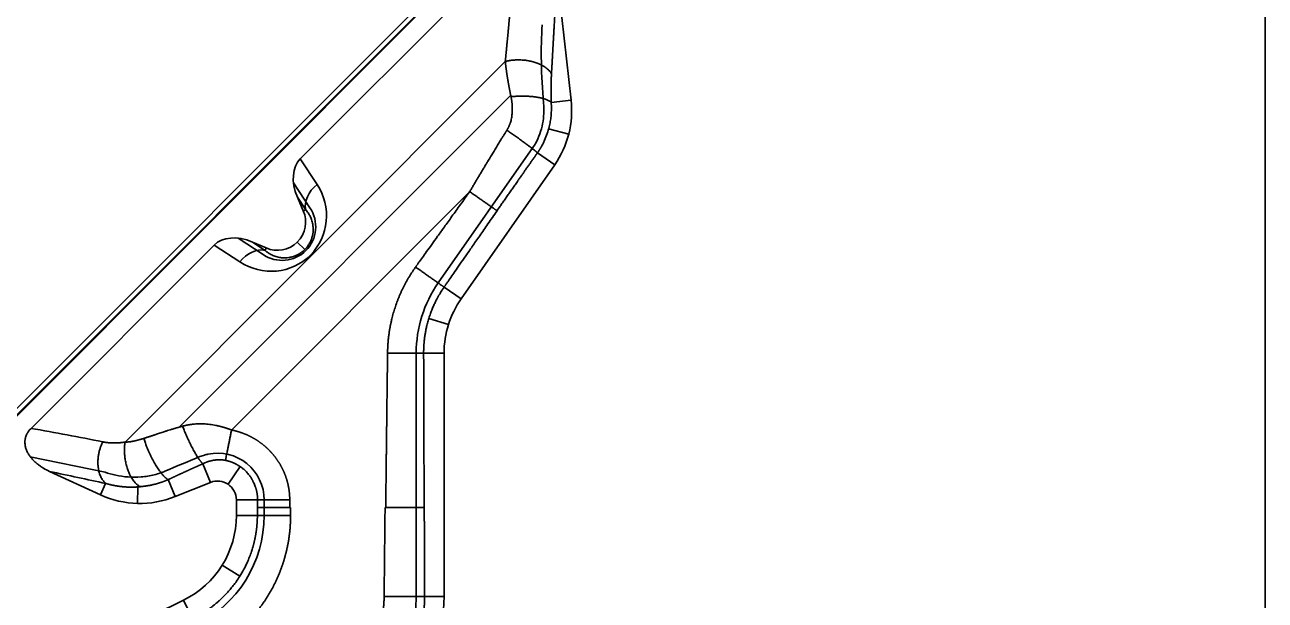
# Model space of a CAD drawing. Header units: millimetres. Extents: x 407 to 1497, y 463 to 1487.
# Drawn here: x 647.2 to 778.6, y 649.2 to 710 of the extents above; entities that cross this region are included whole.
import ezdxf

# ---------------------------------------------------------------- set-up
doc = ezdxf.new("R2010")
doc.units = ezdxf.units.MM
doc.layers.add('1', color=7, linetype='Continuous', true_color=0xffffff)

msp = doc.modelspace()

# ---------------------------------------------------------------- linework, layer by layer
at = {"layer": '1', "color": 7, "linetype": 'Continuous', "lineweight": 35}
for p, q in [((778.605, 821.368), (778.605, 611.368)), ((639.006, 662.117), (725.737, 748.847)), ((639.356, 661.768), (726.086, 748.498)), ((726.092, 748.492), (639.362, 661.762)), ((726.162, 748.463), (639.411, 661.712)), ((699.264, 718.736), (676.393, 695.865)), ((705.078, 702.066), (703.602, 715.349)), ((657.833, 665.891), (698.104, 706.162)), ((663.556, 667.472), (698.68, 702.596)), ((702.972, 701.832), (705.078, 702.066)), ((702.699, 699.035), (704.83, 698.492)), ((691.005, 682.729), (701.258, 697.406)), ((703.337, 695.235), (701.518, 696.506)), ((678.173, 693.159), (676.393, 695.865)), ((693.421, 681.041), (703.337, 695.235)), ((677.41, 690.694), (675.669, 693.34)), ((694.335, 692.393), (669.108, 667.166)), ((676.708, 690.375), (676.08, 691.826)), ((676.962, 690.486), (676.08, 691.826)), ((676.962, 690.486), (676.708, 690.375)), ((669.798, 687.469), (672.444, 685.728)), ((667.273, 686.746), (647.865, 667.338)), ((667.273, 686.746), (669.979, 684.965)), ((671.312, 687.059), (672.763, 686.431)), ((671.312, 687.059), (672.653, 686.176)), ((672.653, 686.176), (672.763, 686.431)), ((676.868, 686.27), (676.076, 687.063)), ((691.628, 682.294), (693.421, 681.041)), ((692.08, 678.316), (690.006, 678.969)), ((688.672, 675.314), (688.672, 658.949)), ((691.619, 675.314), (689.457, 675.314)), ((691.619, 649.541), (691.619, 675.314)), ((655.705, 662.689), (647.786, 664.336)), ((666.874, 661.621), (666.079, 663.599)), ((649.827, 662.788), (655.217, 660.309)), ((668.739, 661.422), (670.01, 663.302)), ((655.217, 660.309), (655.771, 661.514)), ((659.15, 659.397), (659.193, 661.144)), ((662.4, 661.913), (663.123, 660.115)), ((663.123, 660.115), (666.874, 661.621)), ((669.619, 659.765), (669.619, 658.133)), ((671.866, 659.765), (669.619, 659.765)), ((672.566, 658.949), (672.566, 659.765)), ((672.566, 658.949), (672.566, 658.133)), ((688.672, 649.541), (688.672, 658.949)), ((669.619, 658.133), (671.843, 658.133)), ((668.106, 652.844), (669.975, 651.68)), ((664.025, 649.156), (624.794, 629.903)), ((664.985, 647.199), (664.025, 649.156)), ((689.552, 649.541), (691.619, 649.541))]:
    msp.add_line(p, q, dxfattribs=at)
for centre, radius, start, end in [((695.139, 700.962), 10, 325.06249, 6.33995), ((673.954, 689.184), 3, 246.59768, 23.40232), ((701.619, 675.314), 12.947, 145.06249, 180), ((701.619, 675.314), 10, 145.06249, 180), ((667.619, 659.765), 4.947, 0, 101.85424), ((667.619, 659.765), 2, 0, 111.88391), ((659.395, 669.394), 10, 245.30044, 291.88391), ((659.619, 658.133), 10, 296.13975, 0), ((659.619, 658.133), 12.947, 296.13975, 0), ((671.619, 649.541), 17.053, 296.13975, 0), ((671.619, 649.541), 20, 296.13975, 0)]:
    msp.add_arc(centre, radius, start, end, dxfattribs=at)
for centre, major_axis, ratio, start_param, end_param in [((704.729, 702.787), (-0.975, 12.956), 0.2032837, 0.9604547, 1.6348911), ((679.083, 692.556), (-2.357, 3.582), 0.6997055, 0.1433177, 1.3252793), ((673.204, 689.934), (-4.253, 4.253), 0.9843316, 1.7773312, 4.5058541), ((679.673, 691.659), (-2.506, -1.649), 0.6997055, 4.8557067, 6.0376683), ((674.408, 688.73), (-2.575, 2.575), 0.9843316, 1.7736931, 4.5094922), ((670.583, 684.055), (3.582, -2.357), 0.6997055, 1.8163133, 2.998275), ((671.479, 683.465), (1.649, 2.506), 0.6997055, 0.245517, 1.4274786), ((661.823, 659.881), (24.102, 10.379), 0.099113, 1.3641199, 1.519174)]:
    msp.add_ellipse(centre, major_axis=major_axis, ratio=ratio, start_param=start_param, end_param=end_param, dxfattribs=at)
for points, degree, knots in [([(698.104, 706.162), (698.216, 707.321), (698.357, 708.753), (698.392, 709.111), (698.44, 709.646), (698.471, 709.984), (698.532, 710.66), (698.592, 711.318), (698.654, 712.006), (698.903, 714.75), (699.264, 718.736)], 2, [0, 0, 0, 0.25, 0.25, 0.325, 0.325, 0.4, 0.4, 0.5, 0.5, 1, 1, 1]), ([(703.602, 715.349), (703.416, 712.147), (703.271, 709.653), (703.211, 708.627), (703.188, 708.223), (703.165, 707.829), (703.152, 707.588), (703.137, 707.321), (703.122, 707.055), (703.056, 705.871), (702.999, 704.844)], 2, [0, 0, 0, 0.5, 0.5, 0.625, 0.625, 0.6875, 0.6875, 0.75, 0.75, 1, 1, 1]), ([(698.713, 702.438), (698.705, 702.473), (698.69, 702.544), (698.669, 702.648), (698.648, 702.749), (698.628, 702.847), (698.609, 702.942), (698.591, 703.034), (698.574, 703.124), (698.557, 703.21), (698.541, 703.294), (698.525, 703.375), (698.511, 703.453), (698.497, 703.528), (698.483, 703.6), (698.471, 703.67), (698.459, 703.737), (698.447, 703.801), (698.436, 703.862), (698.426, 703.92), (698.416, 703.976), (698.407, 704.029), (698.398, 704.08), (698.39, 704.128), (698.383, 704.173), (698.375, 704.216), (698.369, 704.255), (698.363, 704.293), (698.357, 704.327), (698.352, 704.36), (698.345, 704.403), (698.336, 704.458), (698.325, 704.525), (698.314, 704.591), (698.304, 704.657), (698.294, 704.722), (698.284, 704.786), (698.275, 704.849), (698.265, 704.912), (698.256, 704.974), (698.247, 705.035), (698.238, 705.096), (698.23, 705.156), (698.222, 705.215), (698.213, 705.273), (698.206, 705.331), (698.198, 705.388), (698.19, 705.445), (698.183, 705.5), (698.176, 705.555), (698.169, 705.61), (698.162, 705.663), (698.156, 705.716), (698.149, 705.768), (698.143, 705.82), (698.137, 705.871), (698.131, 705.921), (698.126, 705.971), (698.12, 706.019), (698.115, 706.068), (698.109, 706.115), (698.106, 706.147), (698.104, 706.162)], 3, [0, 0, 0, 0, 0.0269113, 0.0531433, 0.0786961, 0.1035695, 0.1277636, 0.1512784, 0.1741139, 0.1962701, 0.217747, 0.2385445, 0.2586628, 0.2781018, 0.2968615, 0.3149418, 0.3323429, 0.3490646, 0.3651071, 0.3804702, 0.395154, 0.4091585, 0.4224838, 0.4351297, 0.4470963, 0.4583836, 0.4689915, 0.4789202, 0.4881696, 0.4967397, 0.5046305, 0.5228059, 0.5408349, 0.5587175, 0.5764537, 0.5940435, 0.6114868, 0.6287838, 0.6459343, 0.6629384, 0.6797962, 0.6965075, 0.7130725, 0.729491, 0.7457632, 0.7618891, 0.7778685, 0.7937016, 0.8093883, 0.8249287, 0.8403228, 0.8555704, 0.8706718, 0.8856268, 0.9004355, 0.9150979, 0.929614, 0.9439838, 0.9582073, 0.9722845, 0.9862154, 1, 1, 1, 1]), ([(702.999, 704.844), (702.96, 704.154), (702.953, 703.398), (702.946, 702.632), (702.972, 701.832)], 2, [0, 0, 0, 0.5, 0.5, 1, 1, 1]), ([(698.276, 698.908), (698.286, 698.924), (698.306, 698.956), (698.335, 699.005), (698.363, 699.054), (698.39, 699.103), (698.417, 699.152), (698.442, 699.202), (698.466, 699.251), (698.497, 699.317), (698.534, 699.4), (698.575, 699.502), (698.613, 699.606), (698.661, 699.749), (698.714, 699.932), (698.765, 700.159), (698.804, 700.392), (698.828, 700.609), (698.842, 700.808), (698.849, 700.988), (698.85, 701.172), (698.845, 701.359), (698.838, 701.502), (698.831, 701.6), (698.827, 701.652), (698.822, 701.705), (698.817, 701.759), (698.812, 701.813), (698.806, 701.869), (698.8, 701.917), (698.795, 701.959), (698.791, 701.993), (698.786, 702.027), (698.781, 702.062), (698.775, 702.098), (698.77, 702.134), (698.764, 702.17), (698.757, 702.207), (698.751, 702.244), (698.744, 702.282), (698.736, 702.32), (698.729, 702.359), (698.721, 702.398), (698.715, 702.424), (698.713, 702.438)], 3, [0, 0, 0, 0, 0.0154022, 0.0306984, 0.0458923, 0.0609881, 0.0759897, 0.0909013, 0.105727, 0.1204712, 0.1498357, 0.17945, 0.2093443, 0.2395481, 0.3012722, 0.3641046, 0.428258, 0.4939323, 0.5421913, 0.5915667, 0.6421186, 0.6939027, 0.7469709, 0.7612269, 0.7757558, 0.7905585, 0.8056362, 0.8209898, 0.83662, 0.8525278, 0.8620366, 0.8717009, 0.8815213, 0.8914983, 0.9016326, 0.9119248, 0.9223752, 0.9329845, 0.943753, 0.9546813, 0.9657697, 0.9770187, 0.9884287, 1, 1, 1, 1]), ([(701.258, 697.406), (701.276, 697.438), (701.294, 697.47), (701.488, 697.824), (701.64, 698.163), (701.89, 698.861), (701.986, 699.216), (702.127, 699.938), (702.17, 700.305), (702.204, 701.041), (702.195, 701.402), (702.163, 701.759)], 3, [0, 0, 0, 0, 0.0243663, 0.0243663, 0.2694021, 0.2694021, 0.514438, 0.514438, 0.7594738, 0.7594738, 1, 1, 1, 1]), ([(702.972, 701.832), (702.973, 701.803), (702.977, 701.744), (702.981, 701.657), (702.985, 701.57), (702.988, 701.483), (702.989, 701.398), (702.99, 701.307), (702.991, 701.206), (702.99, 701.089), (702.983, 700.819), (702.955, 700.394), (702.878, 699.818), (702.75, 699.197), (702.555, 698.526), (702.35, 698.004), (702.19, 697.659), (702.109, 697.493), (702.023, 697.327), (701.958, 697.209), (701.918, 697.137), (701.903, 697.113), (701.889, 697.087), (701.873, 697.061), (701.857, 697.034), (701.841, 697.006), (701.824, 696.977), (701.806, 696.948), (701.788, 696.918), (701.769, 696.887), (701.75, 696.856), (701.729, 696.824), (701.709, 696.791), (701.687, 696.758), (701.665, 696.724), (701.642, 696.689), (701.619, 696.654), (701.595, 696.618), (701.57, 696.581), (701.544, 696.544), (701.527, 696.519), (701.518, 696.506)], 3, [0, 0, 0, 0, 0.0158995, 0.0316551, 0.0472676, 0.0627378, 0.0780666, 0.0932548, 0.1113705, 0.1322285, 0.1558262, 0.2562304, 0.3594734, 0.4656126, 0.5938512, 0.730919, 0.7632346, 0.7959599, 0.8290958, 0.8626433, 0.867555, 0.8726296, 0.8778671, 0.8832675, 0.8888309, 0.8945571, 0.9004463, 0.9064984, 0.9127134, 0.9190913, 0.9256322, 0.9323359, 0.9392025, 0.9462321, 0.9534245, 0.9607799, 0.9682981, 0.9759792, 0.9838233, 0.9918302, 1, 1, 1, 1]), ([(694.335, 692.393), (694.397, 692.498), (694.522, 692.71), (694.71, 693.028), (694.901, 693.35), (695.094, 693.674), (695.289, 694.001), (695.487, 694.331), (695.686, 694.663), (695.888, 694.998), (696.091, 695.336), (696.391, 695.832), (696.79, 696.489), (697.168, 697.11), (697.431, 697.539), (697.574, 697.771), (697.701, 697.978), (697.81, 698.155), (697.898, 698.297), (697.977, 698.425), (698.047, 698.54), (698.109, 698.64), (698.163, 698.727), (698.208, 698.799), (698.245, 698.858), (698.266, 698.893), (698.276, 698.908)], 3, [0, 0, 0, 0, 0.0481687, 0.0967932, 0.1458735, 0.1954096, 0.2454017, 0.2958498, 0.3467539, 0.3981141, 0.4499304, 0.5022029, 0.6261238, 0.7530049, 0.7885703, 0.8243834, 0.8604443, 0.8844776, 0.9063791, 0.9261488, 0.9437867, 0.9592929, 0.9726673, 0.9839099, 0.9930208, 1, 1, 1, 1]), ([(701.518, 696.506), (700.985, 695.75), (700.453, 694.992), (699.91, 694.218), (699.376, 693.454), (698.282, 691.89), (697.229, 690.371)], 2, [0, 0, 0, 0.25, 0.25, 0.5, 0.5, 1, 1, 1]), ([(672.653, 686.176), (672.757, 686.083), (672.869, 685.995), (673.109, 685.834), (673.237, 685.76), (673.509, 685.628), (673.653, 685.57), (673.885, 685.499), (673.965, 685.477), (674.129, 685.44), (674.215, 685.425), (674.325, 685.41), (674.348, 685.407), (674.392, 685.402), (674.46, 685.395), (674.529, 685.39), (674.669, 685.383), (674.765, 685.383), (674.961, 685.392), (675.063, 685.402), (675.219, 685.425), (675.272, 685.434), (675.353, 685.45), (675.38, 685.456), (675.435, 685.469), (675.463, 685.476), (675.601, 685.512), (675.714, 685.548), (675.887, 685.615), (675.945, 685.64), (676.018, 685.674), (676.033, 685.681), (676.062, 685.695), (676.106, 685.717), (676.15, 685.74), (676.238, 685.787), (676.296, 685.821), (676.411, 685.895), (676.468, 685.934), (676.554, 685.997), (676.582, 686.019), (676.625, 686.052), (676.639, 686.064), (676.667, 686.087), (676.736, 686.145), (676.856, 686.255), (676.955, 686.36), (677.026, 686.441), (677.05, 686.469), (677.084, 686.511), (677.095, 686.525), (677.118, 686.554), (677.172, 686.625), (677.223, 686.697), (677.299, 686.813), (677.334, 686.872), (677.384, 686.96), (677.4, 686.99), (677.43, 687.049), (677.444, 687.078), (677.486, 687.166), (677.511, 687.223), (677.581, 687.396), (677.618, 687.509), (677.656, 687.649), (677.663, 687.676), (677.676, 687.731), (677.694, 687.813), (677.709, 687.893), (677.734, 688.051), (677.744, 688.153), (677.755, 688.351), (677.755, 688.448), (677.749, 688.589), (677.746, 688.636), (677.738, 688.727), (677.734, 688.772), (677.716, 688.905), (677.701, 688.991), (677.665, 689.156), (677.644, 689.237), (677.573, 689.471), (677.515, 689.617), (677.432, 689.79), (677.415, 689.824), (677.38, 689.892), (677.362, 689.925), (677.306, 690.022), (677.267, 690.085), (677.144, 690.267), (677.056, 690.38), (676.962, 690.486)], 3, [0, 0, 0, 0, 0.0625, 0.0625, 0.125, 0.125, 0.1875, 0.1875, 0.21875, 0.21875, 0.25, 0.25, 0.2578125, 0.2578125, 0.265625, 0.28125, 0.28125, 0.3125, 0.3125, 0.34375, 0.34375, 0.359375, 0.359375, 0.3671875, 0.3671875, 0.375, 0.375, 0.40625, 0.40625, 0.421875, 0.421875, 0.4257812, 0.4257812, 0.4296875, 0.4375, 0.4375, 0.453125, 0.453125, 0.46875, 0.46875, 0.4765625, 0.4765625, 0.4804687, 0.4804687, 0.484375, 0.5, 0.515625, 0.515625, 0.5234375, 0.5234375, 0.5273437, 0.5273437, 0.53125, 0.546875, 0.546875, 0.5625, 0.5625, 0.5703125, 0.5703125, 0.578125, 0.578125, 0.59375, 0.59375, 0.625, 0.625, 0.6328125, 0.6328125, 0.640625, 0.65625, 0.65625, 0.6875, 0.6875, 0.71875, 0.71875, 0.734375, 0.734375, 0.75, 0.75, 0.78125, 0.78125, 0.8125, 0.8125, 0.875, 0.875, 0.890625, 0.890625, 0.90625, 0.90625, 0.9375, 0.9375, 1, 1, 1, 1]), ([(685.636, 675.314), (685.649, 676.537), (685.844, 677.729), (686.042, 678.936), (686.8, 681.259), (687.901, 683.435), (688.599, 684.41)], 2, [0, 0, 0, 0.25, 0.25, 0.5, 0.75, 1, 1, 1]), ([(691.628, 682.294), (691.613, 682.274), (691.577, 682.22), (691.511, 682.123), (691.422, 681.989), (691.313, 681.818), (691.184, 681.608), (691.039, 681.359), (690.879, 681.069), (690.709, 680.737), (690.531, 680.361), (690.35, 679.94), (690.17, 679.473), (690.005, 678.98), (689.864, 678.488), (689.749, 678.02), (689.659, 677.579), (689.589, 677.156), (689.536, 676.76), (689.5, 676.398), (689.478, 676.088), (689.466, 675.831), (689.46, 675.626), (689.458, 675.475), (689.457, 675.377), (689.457, 675.329), (689.457, 675.314)], 3, [0, 0, 0, 0, 0.010161, 0.0260571, 0.0476876, 0.0750517, 0.1081483, 0.1469761, 0.1915334, 0.2418185, 0.2978294, 0.3595638, 0.4270193, 0.5001933, 0.5692655, 0.6341075, 0.694721, 0.7511076, 0.807274, 0.8562786, 0.8981234, 0.9328101, 0.9603401, 0.9807146, 0.9939344, 1, 1, 1, 1]), ([(685.438, 658.949), (685.441, 659.179), (685.444, 659.409), (685.489, 663.302), (685.538, 667.354), (685.561, 669.319), (685.586, 671.327), (685.598, 672.314), (685.611, 673.313), (685.635, 675.258), (685.636, 675.314)], 2, [0, 0, 0, 0.0281539, 0.0281539, 0.5140769, 0.5140769, 0.7570385, 0.7570385, 0.8785192, 0.8785192, 1, 1, 1]), ([(689.508, 658.949), (689.508, 659.179), (689.507, 659.409), (689.483, 667.362), (689.457, 675.314)], 2, [0, 0, 0, 0.0276561, 0.0276561, 1, 1, 1]), ([(659.812, 666.279), (659.851, 666.291), (659.93, 666.316), (660.049, 666.354), (660.172, 666.393), (660.298, 666.433), (660.428, 666.475), (660.561, 666.518), (660.697, 666.563), (660.841, 666.61), (661, 666.662), (661.179, 666.722), (661.383, 666.789), (661.611, 666.865), (661.884, 666.954), (662.175, 667.049), (662.458, 667.139), (662.687, 667.211), (662.854, 667.263), (662.975, 667.3), (663.069, 667.328), (663.161, 667.356), (663.251, 667.383), (663.34, 667.409), (663.428, 667.435), (663.513, 667.459), (663.597, 667.483), (663.68, 667.507), (663.76, 667.529), (663.839, 667.551), (663.892, 667.565), (663.918, 667.572)], 3, [0, 0, 0, 0, 0.028878, 0.0585453, 0.0890028, 0.1202512, 0.1522911, 0.1851233, 0.2187482, 0.2531664, 0.2914756, 0.3356256, 0.3856168, 0.4414496, 0.5031243, 0.5851642, 0.65393, 0.7094218, 0.7516397, 0.7746004, 0.7971493, 0.8192864, 0.8410117, 0.8623254, 0.8832274, 0.9037179, 0.923797, 0.9434646, 0.9627209, 0.981566, 1, 1, 1, 1]), ([(663.918, 667.572), (663.943, 667.579), (663.993, 667.593), (664.068, 667.612), (664.144, 667.63), (664.22, 667.647), (664.297, 667.664), (664.374, 667.68), (664.451, 667.695), (664.529, 667.709), (664.607, 667.722), (664.686, 667.734), (664.765, 667.746), (664.844, 667.757), (664.924, 667.767), (665.004, 667.776), (665.085, 667.784), (665.245, 667.798), (665.486, 667.813), (665.809, 667.82), (666.135, 667.813), (666.464, 667.793), (666.795, 667.759), (667.126, 667.712), (667.458, 667.653), (667.694, 667.601), (667.833, 667.568), (667.876, 667.557), (667.919, 667.547), (667.962, 667.536), (668.005, 667.525), (668.047, 667.513), (668.09, 667.502), (668.133, 667.49), (668.176, 667.478), (668.218, 667.466), (668.261, 667.454), (668.304, 667.441), (668.346, 667.429), (668.389, 667.416), (668.431, 667.403), (668.474, 667.389), (668.516, 667.376), (668.559, 667.362), (668.601, 667.348), (668.644, 667.334), (668.686, 667.32), (668.728, 667.305), (668.771, 667.291), (668.813, 667.276), (668.855, 667.261), (668.897, 667.245), (668.94, 667.23), (668.982, 667.214), (669.024, 667.198), (669.066, 667.182), (669.094, 667.171), (669.108, 667.166)], 3, [0, 0, 0, 0, 0.0147887, 0.029615, 0.0444807, 0.0593876, 0.0743376, 0.0893324, 0.1043738, 0.1194635, 0.1346033, 0.149795, 0.1650401, 0.1803405, 0.1956978, 0.2111136, 0.2265896, 0.2421273, 0.3030173, 0.3644182, 0.4264201, 0.4891108, 0.5518194, 0.614849, 0.6782795, 0.7421891, 0.7504492, 0.7587114, 0.7669761, 0.7752433, 0.7835132, 0.7917859, 0.8000617, 0.8083407, 0.816623, 0.8249088, 0.8331982, 0.8414915, 0.8497887, 0.8580901, 0.8663958, 0.874706, 0.8830208, 0.8913403, 0.8996648, 0.9079943, 0.9163291, 0.9246693, 0.9330151, 0.9413666, 0.9497239, 0.9580873, 0.9664569, 0.9748328, 0.9832151, 0.9916042, 1, 1, 1, 1]), ([(647.865, 667.338), (647.78, 667.252), (647.7, 667.16), (647.591, 667.014), (647.539, 666.938), (647.491, 666.858), (647.461, 666.803), (647.446, 666.776), (647.376, 666.638), (647.33, 666.523), (647.278, 666.346), (647.264, 666.286), (647.246, 666.194), (647.241, 666.163), (647.233, 666.101), (647.229, 666.071), (647.215, 665.917), (647.216, 665.794), (647.23, 665.64), (647.234, 665.609), (647.242, 665.548), (647.247, 665.517), (647.264, 665.425), (647.278, 665.365), (647.326, 665.186), (647.368, 665.071), (647.442, 664.901), (647.469, 664.845), (647.511, 664.763), (647.526, 664.735), (647.557, 664.681), (647.572, 664.655), (647.652, 664.522), (647.721, 664.421), (647.871, 664.225), (647.95, 664.13), (648.056, 664.017), (648.077, 663.994), (648.12, 663.95), (648.142, 663.928), (648.208, 663.863), (648.252, 663.82), (648.388, 663.696), (648.481, 663.617), (648.672, 663.467), (648.77, 663.395), (648.971, 663.258), (649.073, 663.192), (649.386, 663.004), (649.603, 662.891), (649.827, 662.788)], 3, [0, 0, 0, 0, 0.0625, 0.0625, 0.09375, 0.109375, 0.109375, 0.125, 0.125, 0.1875, 0.1875, 0.21875, 0.21875, 0.234375, 0.234375, 0.25, 0.25, 0.3125, 0.3125, 0.328125, 0.328125, 0.34375, 0.34375, 0.375, 0.375, 0.4375, 0.4375, 0.46875, 0.46875, 0.484375, 0.484375, 0.5, 0.5, 0.5625, 0.5625, 0.625, 0.625, 0.640625, 0.640625, 0.65625, 0.65625, 0.6875, 0.6875, 0.75, 0.75, 0.8125, 0.8125, 0.875, 0.875, 1, 1, 1, 1]), ([(657.833, 665.891), (657.848, 665.891), (657.876, 665.89), (657.92, 665.89), (657.965, 665.891), (658.01, 665.892), (658.055, 665.894), (658.101, 665.896), (658.147, 665.9), (658.194, 665.904), (658.242, 665.908), (658.311, 665.916), (658.402, 665.928), (658.518, 665.946), (658.638, 665.968), (658.733, 665.987), (658.802, 666.002), (658.842, 666.011), (658.884, 666.021), (658.926, 666.031), (658.969, 666.041), (659.012, 666.052), (659.056, 666.063), (659.102, 666.074), (659.147, 666.086), (659.194, 666.099), (659.241, 666.112), (659.289, 666.125), (659.338, 666.138), (659.388, 666.152), (659.438, 666.167), (659.489, 666.182), (659.541, 666.197), (659.594, 666.213), (659.648, 666.229), (659.702, 666.245), (659.757, 666.262), (659.794, 666.273), (659.812, 666.279)], 3, [0, 0, 0, 0, 0.023652, 0.0473979, 0.071244, 0.0951965, 0.1192617, 0.1434454, 0.1677538, 0.1921926, 0.2167677, 0.2414848, 0.2985018, 0.3572845, 0.4178865, 0.4803567, 0.5002385, 0.5204701, 0.5410528, 0.5619875, 0.5832753, 0.6049173, 0.6269143, 0.6492672, 0.671977, 0.6950444, 0.7184702, 0.7422552, 0.7664, 0.7909054, 0.8157719, 0.8410003, 0.866591, 0.8925448, 0.918862, 0.9455433, 0.9725891, 1, 1, 1, 1]), ([(669.108, 667.166), (669.744, 667.038), (670.351, 666.807), (670.961, 666.575), (671.519, 666.248), (672.081, 665.918), (672.579, 665.499), (673.081, 665.077), (673.5, 664.581), (673.922, 664.081), (674.252, 663.516), (674.585, 662.947), (674.811, 662.334), (675.039, 661.718), (675.155, 661.071), (675.272, 660.42), (675.272, 659.765)], 2, [0, 0, 0, 0.125, 0.125, 0.25, 0.25, 0.375, 0.375, 0.5, 0.5, 0.625, 0.625, 0.75, 0.75, 0.875, 0.875, 1, 1, 1]), ([(655.463, 665.912), (656.002, 665.8), (656.586, 665.793), (657.197, 665.785), (657.833, 665.891)], 2, [0, 0, 0, 0.5, 0.5, 1, 1, 1]), ([(666.079, 663.599), (665.619, 663.393), (665.16, 663.186), (664.632, 662.948), (664.238, 662.768), (663.726, 662.535), (663.316, 662.345), (662.826, 662.117), (662.4, 661.913)], 2, [0, 0, 0, 0.25, 0.25, 0.5, 0.5, 0.75, 0.75, 1, 1, 1]), ([(665.763, 664.349), (665.919, 664.413), (666.079, 664.469), (666.36, 664.551), (666.481, 664.582), (666.603, 664.607)], 3, [0, 0, 0, 0, 0.5732265, 0.5732265, 1, 1, 1, 1]), ([(668.462, 663.956), (668.447, 663.958), (668.417, 663.964), (668.371, 663.972), (668.325, 663.98), (668.278, 663.987), (668.231, 663.993), (668.183, 663.999), (668.134, 664.004), (668.084, 664.008), (668.035, 664.012), (667.984, 664.015), (667.933, 664.017), (667.852, 664.019), (667.74, 664.019), (667.593, 664.013), (667.438, 664), (667.311, 663.984), (667.211, 663.968), (667.137, 663.955), (667.057, 663.939), (666.97, 663.92), (666.877, 663.897), (666.778, 663.87), (666.688, 663.843), (666.611, 663.818), (666.549, 663.797), (666.491, 663.776), (666.435, 663.755), (666.384, 663.735), (666.335, 663.715), (666.289, 663.696), (666.247, 663.677), (666.208, 663.66), (666.171, 663.643), (666.138, 663.628), (666.107, 663.613), (666.088, 663.604), (666.079, 663.599)], 3, [0, 0, 0, 0, 0.0181854, 0.0365874, 0.0552091, 0.0740535, 0.0931234, 0.1124217, 0.1319507, 0.151713, 0.1717108, 0.1919462, 0.2124212, 0.2331377, 0.2890489, 0.348545, 0.4116334, 0.4783126, 0.5059782, 0.536635, 0.5702732, 0.6068812, 0.6464462, 0.6889538, 0.7343884, 0.7627434, 0.7897636, 0.8154533, 0.8398169, 0.8628582, 0.8845811, 0.9049892, 0.9240859, 0.9418742, 0.9583571, 0.9735374, 0.9874176, 1, 1, 1, 1]), ([(671.866, 659.765), (671.866, 659.787), (671.866, 659.831), (671.864, 659.897), (671.862, 659.963), (671.858, 660.031), (671.853, 660.099), (671.848, 660.168), (671.841, 660.238), (671.832, 660.308), (671.823, 660.379), (671.812, 660.451), (671.8, 660.523), (671.786, 660.596), (671.771, 660.669), (671.754, 660.743), (671.736, 660.818), (671.717, 660.892), (671.696, 660.968), (671.673, 661.043), (671.649, 661.119), (671.609, 661.238), (671.544, 661.408), (671.441, 661.64), (671.306, 661.899), (671.132, 662.18), (670.903, 662.491), (670.629, 662.795), (670.336, 663.062), (670.069, 663.265), (669.887, 663.384), (669.786, 663.445), (669.751, 663.466), (669.716, 663.486), (669.681, 663.505), (669.646, 663.525), (669.611, 663.543), (669.577, 663.562), (669.542, 663.58), (669.507, 663.597), (669.472, 663.614), (669.437, 663.631), (669.403, 663.647), (669.368, 663.663), (669.333, 663.679), (669.299, 663.694), (669.264, 663.709), (669.23, 663.723), (669.195, 663.737), (669.161, 663.75), (669.127, 663.764), (669.092, 663.777), (669.058, 663.789), (669.024, 663.801), (668.99, 663.813), (668.956, 663.824), (668.923, 663.835), (668.889, 663.846), (668.855, 663.856), (668.822, 663.866), (668.789, 663.876), (668.755, 663.885), (668.722, 663.895), (668.689, 663.903), (668.656, 663.912), (668.624, 663.92), (668.591, 663.927), (668.559, 663.935), (668.526, 663.942), (668.494, 663.949), (668.473, 663.953), (668.462, 663.956)], 3, [0, 0, 0, 0, 0.0111448, 0.0224281, 0.0338499, 0.0454103, 0.0571095, 0.0689475, 0.0809243, 0.0930401, 0.1052949, 0.1176888, 0.130222, 0.1428944, 0.1557063, 0.1686576, 0.1817485, 0.194979, 0.2083493, 0.2218595, 0.2355097, 0.2492999, 0.2858959, 0.3291585, 0.3790951, 0.4357144, 0.4990266, 0.5771686, 0.6449416, 0.7023215, 0.7492881, 0.7562317, 0.7631406, 0.7700151, 0.7768549, 0.7836603, 0.790431, 0.7971671, 0.8038687, 0.8105356, 0.817168, 0.8237657, 0.8303288, 0.8368572, 0.843351, 0.8498101, 0.8562345, 0.8626243, 0.8689794, 0.8752997, 0.8815854, 0.8878364, 0.8940526, 0.9002342, 0.9063809, 0.912493, 0.9185703, 0.9246128, 0.9306206, 0.9365936, 0.9425318, 0.9484353, 0.9543039, 0.9601378, 0.9659368, 0.9717011, 0.9774305, 0.9831251, 0.9887849, 0.9944099, 1, 1, 1, 1]), ([(662.04, 662.803), (661.891, 662.739), (661.74, 662.681), (661.365, 662.549), (661.139, 662.481), (660.683, 662.365), (660.453, 662.318), (659.989, 662.242), (659.755, 662.214), (659.056, 662.159), (658.599, 662.162), (657.706, 662.23), (657.267, 662.296), (656.448, 662.469), (656.066, 662.574), (655.705, 662.689)], 3, [0, 0, 0, 0, 0.0701818, 0.0701818, 0.1739574, 0.1739574, 0.2777331, 0.2777331, 0.3815088, 0.3815088, 0.5890601, 0.5890601, 0.7966114, 0.7966114, 1, 1, 1, 1]), ([(659.473, 661.17), (659.455, 661.168), (659.42, 661.165), (659.367, 661.159), (659.313, 661.154), (659.26, 661.15), (659.208, 661.146), (659.155, 661.142), (659.102, 661.138), (659.049, 661.135), (658.997, 661.132), (658.944, 661.129), (658.892, 661.126), (658.839, 661.124), (658.787, 661.122), (658.735, 661.121), (658.683, 661.12), (658.631, 661.119), (658.579, 661.118), (658.527, 661.118), (658.475, 661.118), (658.424, 661.118), (658.372, 661.119), (658.321, 661.119), (658.269, 661.121), (658.218, 661.122), (658.167, 661.124), (658.116, 661.125), (658.065, 661.128), (658.014, 661.13), (657.963, 661.133), (657.913, 661.136), (657.862, 661.139), (657.812, 661.143), (657.762, 661.146), (657.712, 661.151), (657.662, 661.155), (657.612, 661.159), (657.562, 661.164), (657.512, 661.169), (657.463, 661.175), (657.413, 661.18), (657.364, 661.186), (657.315, 661.192), (657.266, 661.198), (657.217, 661.205), (657.168, 661.212), (657.12, 661.219), (657.071, 661.226), (657.023, 661.233), (656.975, 661.241), (656.927, 661.249), (656.879, 661.257), (656.831, 661.265), (656.783, 661.274), (656.736, 661.283), (656.688, 661.292), (656.641, 661.301), (656.594, 661.31), (656.547, 661.32), (656.5, 661.33), (656.453, 661.34), (656.407, 661.35), (656.36, 661.361), (656.314, 661.371), (656.268, 661.382), (656.222, 661.393), (656.176, 661.404), (656.131, 661.416), (656.085, 661.427), (656.04, 661.439), (655.995, 661.451), (655.95, 661.463), (655.905, 661.476), (655.86, 661.488), (655.815, 661.501), (655.786, 661.509), (655.771, 661.514)], 3, [0, 0, 0, 0, 0.0138668, 0.0277182, 0.0415541, 0.0553747, 0.0691798, 0.0829697, 0.0967443, 0.1105037, 0.124248, 0.1379771, 0.1516911, 0.16539, 0.179074, 0.192743, 0.2063971, 0.2200364, 0.2336608, 0.2472704, 0.2608653, 0.2744455, 0.2880111, 0.301562, 0.3150984, 0.3286202, 0.3421276, 0.3556206, 0.3690991, 0.3825633, 0.3960132, 0.4094489, 0.4228703, 0.4362776, 0.4496707, 0.4630498, 0.4764148, 0.4897658, 0.5031028, 0.5164259, 0.5297352, 0.5430306, 0.5563123, 0.5695802, 0.5828344, 0.596075, 0.609302, 0.6225154, 0.6357152, 0.6489016, 0.6620746, 0.6752342, 0.6883804, 0.7015133, 0.714633, 0.7277394, 0.7408327, 0.7539129, 0.7669799, 0.780034, 0.793075, 0.8061031, 0.8191182, 0.8321205, 0.84511, 0.8580867, 0.8710507, 0.884002, 0.8969406, 0.9098667, 0.9227802, 0.9356812, 0.9485697, 0.9614458, 0.9743095, 0.9871609, 1, 1, 1, 1]), ([(662.4, 661.913), (662.372, 661.9), (662.316, 661.875), (662.233, 661.84), (662.155, 661.807), (662.079, 661.777), (662.008, 661.749), (661.94, 661.723), (661.875, 661.699), (661.815, 661.677), (661.758, 661.657), (661.706, 661.639), (661.657, 661.622), (661.612, 661.607), (661.512, 661.575), (661.361, 661.528), (661.162, 661.472), (660.98, 661.425), (660.802, 661.383), (660.624, 661.344), (660.443, 661.309), (660.274, 661.279), (660.151, 661.259), (660.072, 661.247), (660.034, 661.241), (659.996, 661.235), (659.958, 661.23), (659.921, 661.225), (659.884, 661.22), (659.848, 661.215), (659.812, 661.21), (659.776, 661.206), (659.741, 661.201), (659.706, 661.197), (659.671, 661.193), (659.637, 661.189), (659.604, 661.185), (659.57, 661.181), (659.537, 661.177), (659.505, 661.174), (659.483, 661.171), (659.473, 661.17)], 3, [0, 0, 0, 0, 0.0306315, 0.059887, 0.0877648, 0.1142631, 0.1393804, 0.1631152, 0.1854659, 0.2064312, 0.2260098, 0.2442006, 0.2610024, 0.2764142, 0.290435, 0.36419, 0.4317624, 0.4931373, 0.5483016, 0.6121628, 0.6725819, 0.7295644, 0.7831185, 0.7961682, 0.8090982, 0.8219089, 0.8346005, 0.8471735, 0.8596282, 0.8719649, 0.8841841, 0.896286, 0.9082712, 0.92014, 0.9318928, 0.9435301, 0.9550523, 0.9664599, 0.9777534, 0.9889333, 1, 1, 1, 1]), ([(689.526, 658.949), (689.528, 658.204), (689.53, 657.464), (689.536, 655.46), (689.541, 653.491), (689.544, 652.494), (689.547, 651.505), (689.552, 649.61), (689.552, 649.541)], 2, [0, 0, 0, 0.1594928, 0.1594928, 0.5797464, 0.5797464, 0.7898732, 0.7898732, 1, 1, 1]), ([(664.985, 647.199), (665.017, 647.215), (665.082, 647.247), (665.18, 647.296), (665.278, 647.347), (665.376, 647.399), (665.474, 647.452), (665.573, 647.507), (665.672, 647.563), (665.772, 647.621), (665.872, 647.68), (665.972, 647.74), (666.072, 647.802), (666.173, 647.865), (666.274, 647.93), (666.375, 647.996), (666.476, 648.064), (666.577, 648.133), (666.678, 648.204), (666.78, 648.276), (666.881, 648.351), (666.982, 648.426), (667.084, 648.503), (667.185, 648.582), (667.286, 648.663), (667.388, 648.745), (667.489, 648.829), (667.589, 648.915), (667.69, 649.002), (667.843, 649.138), (668.057, 649.336), (668.338, 649.611), (668.641, 649.928), (668.962, 650.292), (669.298, 650.705), (669.642, 651.17), (670.023, 651.743), (670.402, 652.393), (670.744, 653.085), (671.009, 653.712), (671.21, 654.266), (671.325, 654.634), (671.383, 654.835), (671.4, 654.898), (671.418, 654.96), (671.434, 655.022), (671.451, 655.084), (671.467, 655.146), (671.482, 655.208), (671.498, 655.27), (671.513, 655.331), (671.527, 655.393), (671.541, 655.454), (671.555, 655.515), (671.568, 655.576), (671.581, 655.637), (671.594, 655.697), (671.606, 655.758), (671.618, 655.818), (671.63, 655.879), (671.641, 655.939), (671.652, 655.998), (671.663, 656.058), (671.673, 656.118), (671.683, 656.177), (671.693, 656.236), (671.702, 656.295), (671.711, 656.354), (671.719, 656.413), (671.728, 656.471), (671.736, 656.529), (671.743, 656.588), (671.751, 656.645), (671.758, 656.703), (671.764, 656.761), (671.771, 656.818), (671.777, 656.875), (671.783, 656.932), (671.788, 656.989), (671.794, 657.045), (671.799, 657.102), (671.803, 657.158), (671.808, 657.214), (671.812, 657.27), (671.816, 657.325), (671.819, 657.381), (671.823, 657.436), (671.826, 657.491), (671.829, 657.545), (671.831, 657.6), (671.833, 657.654), (671.835, 657.708), (671.837, 657.762), (671.839, 657.816), (671.84, 657.869), (671.841, 657.922), (671.842, 657.975), (671.843, 658.028), (671.843, 658.081), (671.843, 658.116), (671.843, 658.133)], 3, [0, 0, 0, 0, 0.0079573, 0.0159854, 0.0240843, 0.0322539, 0.0404943, 0.0488055, 0.0571875, 0.0656403, 0.074164, 0.0827585, 0.091424, 0.1001603, 0.1089675, 0.1178457, 0.1267948, 0.1358149, 0.144906, 0.1540681, 0.1633012, 0.1726054, 0.1819806, 0.1914269, 0.2009443, 0.2105328, 0.2201924, 0.2299233, 0.2397253, 0.2495985, 0.2750799, 0.3039622, 0.336247, 0.3719358, 0.4110306, 0.4535335, 0.4994469, 0.5627871, 0.6194791, 0.6695158, 0.712891, 0.7495994, 0.7543867, 0.7591575, 0.7639119, 0.7686498, 0.7733713, 0.7780763, 0.7827648, 0.7874368, 0.7920924, 0.7967315, 0.8013541, 0.8059603, 0.8105499, 0.8151231, 0.8196798, 0.82422, 0.8287437, 0.8332509, 0.8377417, 0.8422159, 0.8466736, 0.8511149, 0.8555396, 0.8599479, 0.8643396, 0.8687148, 0.8730736, 0.8774158, 0.8817415, 0.8860507, 0.8903434, 0.8946196, 0.8988793, 0.9031224, 0.9073491, 0.9115592, 0.9157528, 0.9199299, 0.9240904, 0.9282345, 0.932362, 0.9364729, 0.9405674, 0.9446453, 0.9487067, 0.9527516, 0.9567799, 0.9607917, 0.9647869, 0.9687657, 0.9727278, 0.9766735, 0.9806026, 0.9845152, 0.9884112, 0.9922907, 0.9961536, 1, 1, 1, 1]), ([(675.362, 658.133), (675.362, 657.033), (675.217, 655.946), (675.07, 654.852), (674.78, 653.796), (674.489, 652.733), (674.056, 651.721), (673.62, 650.703), (673.052, 649.762), (672.481, 648.815), (671.783, 647.958), (671.081, 647.095), (670.271, 646.347), (669.455, 645.594), (668.541, 644.966), (667.622, 644.335), (666.63, 643.848)], 2, [0, 0, 0, 0.125, 0.125, 0.25, 0.25, 0.375, 0.375, 0.5, 0.5, 0.625, 0.625, 0.75, 0.75, 0.875, 0.875, 1, 1, 1]), ([(677.556, 637.444), (679.272, 638.267), (680.687, 639.519), (681.392, 640.143), (682.617, 641.575), (683.126, 642.369), (683.635, 643.166), (684.029, 644.024), (684.424, 644.884), (684.696, 645.79), (684.968, 646.698), (685.112, 647.634), (685.26, 648.591), (685.27, 649.541)], 2, [0, 0, 0, 0.25, 0.25, 0.375, 0.5, 0.5, 0.625, 0.625, 0.75, 0.75, 0.875, 0.875, 1, 1, 1]), ([(689.552, 649.541), (689.552, 649.497), (689.552, 649.408), (689.551, 649.274), (689.549, 649.141), (689.545, 649.008), (689.541, 648.875), (689.536, 648.742), (689.53, 648.608), (689.523, 648.475), (689.515, 648.342), (689.506, 648.209), (689.496, 648.076), (689.485, 647.943), (689.473, 647.811), (689.46, 647.678), (689.446, 647.546), (689.431, 647.413), (689.415, 647.281), (689.398, 647.148), (689.38, 647.016), (689.361, 646.884), (689.341, 646.753), (689.32, 646.621), (689.298, 646.489), (689.275, 646.358), (689.252, 646.227), (689.227, 646.096), (689.201, 645.965), (689.174, 645.834), (689.147, 645.704), (689.118, 645.574), (689.088, 645.444), (689.058, 645.314), (689.026, 645.184), (688.993, 645.055), (688.96, 644.926), (688.925, 644.797), (688.89, 644.669), (688.854, 644.54), (688.816, 644.412), (688.778, 644.284), (688.739, 644.157), (688.699, 644.03), (688.657, 643.903), (688.615, 643.776), (688.572, 643.65), (688.528, 643.524), (688.484, 643.399), (688.438, 643.273), (688.391, 643.148), (688.343, 643.024), (688.295, 642.9), (688.245, 642.776), (688.195, 642.652), (688.143, 642.529), (688.091, 642.406), (688.038, 642.284), (687.984, 642.162), (687.929, 642.04), (687.873, 641.919), (687.816, 641.799), (687.758, 641.678), (687.7, 641.558), (687.64, 641.439), (687.58, 641.32), (687.519, 641.202), (687.456, 641.083), (687.393, 640.966), (687.33, 640.849), (687.265, 640.732), (687.199, 640.616), (687.133, 640.5), (687.065, 640.385), (686.997, 640.27), (686.928, 640.156), (686.66, 639.72), (686.166, 638.983), (685.395, 637.992), (684.567, 637.066), (683.915, 636.432), (683.485, 636.047), (683.296, 635.882), (683.11, 635.725), (682.926, 635.574), (682.746, 635.429), (682.569, 635.29), (682.395, 635.158), (682.224, 635.031), (682.057, 634.91), (681.894, 634.795), (681.735, 634.684), (681.58, 634.58), (681.429, 634.48), (681.283, 634.385), (681.141, 634.295), (681.003, 634.21), (680.87, 634.129), (680.742, 634.052), (680.619, 633.98), (680.5, 633.912), (680.387, 633.847), (680.278, 633.787), (680.175, 633.731), (680.077, 633.678), (679.985, 633.628), (679.897, 633.583), (679.815, 633.54), (679.739, 633.501), (679.667, 633.465), (679.602, 633.432), (679.56, 633.411), (679.54, 633.401)], 3, [0, 0, 0, 0, 0.0066595, 0.0133191, 0.0199788, 0.0266386, 0.0332986, 0.0399587, 0.0466189, 0.0532792, 0.0599397, 0.0666003, 0.073261, 0.0799218, 0.0865827, 0.0932438, 0.099905, 0.1065663, 0.1132277, 0.1198893, 0.126551, 0.1332127, 0.1398747, 0.1465367, 0.1531988, 0.1598611, 0.1665235, 0.173186, 0.1798487, 0.1865114, 0.1931743, 0.1998373, 0.2065004, 0.2131636, 0.219827, 0.2264904, 0.233154, 0.2398177, 0.2464815, 0.2531455, 0.2598095, 0.2664737, 0.273138, 0.2798024, 0.286467, 0.2931316, 0.2997964, 0.3064612, 0.3131262, 0.3197914, 0.3264566, 0.3331219, 0.3397874, 0.346453, 0.3531187, 0.3597845, 0.3664504, 0.3731165, 0.3797826, 0.3864489, 0.3931153, 0.3997818, 0.4064484, 0.4131151, 0.419782, 0.4264489, 0.433116, 0.4397832, 0.4464505, 0.4531179, 0.4597855, 0.4664531, 0.4731209, 0.4797887, 0.4864567, 0.4931248, 0.499793, 0.5632163, 0.6259327, 0.6879417, 0.7492429, 0.7620655, 0.7745728, 0.7867647, 0.7986411, 0.8102022, 0.8214478, 0.8323779, 0.8429924, 0.8532915, 0.863275, 0.8729429, 0.8822952, 0.8913319, 0.900053, 0.9084583, 0.916548, 0.924322, 0.9317802, 0.9389228, 0.9457495, 0.9522605, 0.9584557, 0.9643351, 0.9698987, 0.9751464, 0.9800783, 0.9846944, 0.9889946, 0.992979, 0.9966474, 1, 1, 1, 1])]:
    msp.add_open_spline(points, degree=degree, knots=knots, dxfattribs=at)
for points, weights in [([(698.104, 706.162), (701.819, 707.175), (702.999, 704.844)], [1, 0.614953577852, 1]), ([(698.713, 702.438), (702.012, 702.809), (702.972, 701.832)], [1, 0.705457594312, 1]), ([(698.276, 698.908), (700.889, 697.072), (701.518, 696.506)], [1, 0.735321948552, 1]), ([(694.335, 692.393), (696.634, 690.787), (697.229, 690.371)], [1, 0.793353340291, 1]), ([(688.599, 684.41), (691.005, 682.729), (691.628, 682.294)], [1, 0.793353340291, 1]), ([(685.636, 675.314), (688.672, 675.314), (689.457, 675.314)], [1, 0.793353340291, 1]), ([(666.079, 663.599), (665.169, 664.277), (663.918, 667.572)], [1, 0.66562064589, 1]), ([(662.4, 661.913), (660.912, 662.564), (659.812, 666.279)], [1, 0.583039580273, 1]), ([(668.462, 663.956), (668.595, 664.616), (669.108, 667.166)], [1, 0.793353340291, 1]), ([(655.771, 661.514), (654.01, 663.041), (655.463, 665.912)], [1, 0.687766785806, 1]), ([(659.473, 661.17), (657.17, 662.124), (657.833, 665.891)], [1, 0.589714723407, 1]), ([(671.866, 659.765), (672.566, 659.765), (675.272, 659.765)], [1, 0.793353340291, 1]), ([(675.275, 658.949), (672.614, 658.949), (671.866, 658.949)], [0.99233693858, 0.801016401755, 0.992336938492]), ([(689.508, 658.949), (688.633, 658.949), (685.438, 658.949)], [0.994745274768, 0.798608078504, 0.994745248807]), ([(671.843, 658.133), (672.566, 658.133), (675.362, 658.133)], [1, 0.793353340291, 1]), ([(685.27, 649.541), (688.672, 649.541), (689.552, 649.541)], [1, 0.793353340291, 1])]:
    msp.add_rational_spline(points, weights, degree=2, dxfattribs=at)
for points, degree in [([(688.599, 684.41), (689.48, 685.639), (694.335, 692.393)], 2), ([(697.229, 690.371), (692.489, 683.536), (691.628, 682.294)], 2), ([(647.865, 667.338), (650.412, 666.89), (652.954, 666.434), (655.463, 665.912)], 3), ([(655.771, 661.514), (653.809, 661.922), (651.822, 662.351), (649.827, 662.788)], 3), ([(671.865, 658.949), (671.866, 659.221), (671.866, 659.493), (671.866, 659.765)], 3), ([(675.272, 659.765), (675.272, 659.493), (675.273, 659.221), (675.275, 658.949)], 3), ([(671.843, 658.133), (671.843, 658.405), (671.843, 658.677), (671.844, 658.949)], 3), ([(671.844, 658.949), (671.865, 658.949)], 1), ([(675.359, 658.949), (675.275, 658.949)], 1), ([(675.359, 658.949), (675.361, 658.677), (675.362, 658.405), (675.362, 658.133)], 3), ([(685.371, 658.949), (685.319, 654.245), (685.27, 649.541)], 2), ([(685.371, 658.949), (685.438, 658.949)], 1), ([(689.526, 658.949), (689.508, 658.949)], 1)]:
    msp.add_open_spline(points, degree=degree, dxfattribs=at)

doc.saveas('drawing.dxf')
